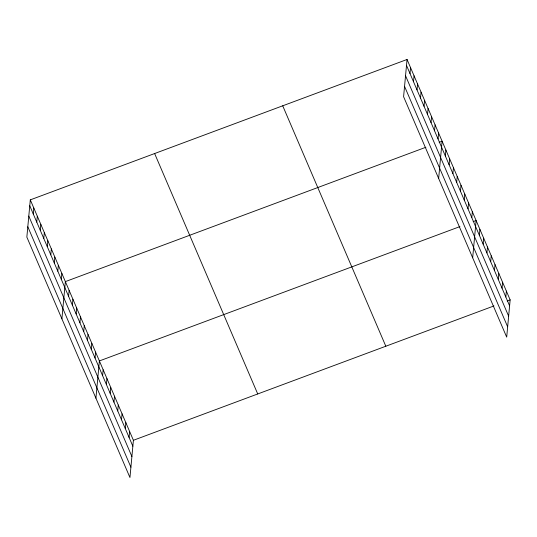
<?xml version="1.0" encoding="UTF-8"?>
<svg xmlns="http://www.w3.org/2000/svg" width="537" height="537" viewBox="0 0 537 537"><rect width="100%" height="100%" fill="white"/><g stroke="black" fill="none" stroke-linecap="round" stroke-linejoin="round"><path stroke-width="0.81" d="M30.307 199.865L26.85 237.106L129.947 477.527L133.404 440.286L30.307 199.865L407.053 59.473L510.15 299.894L506.693 337.135L403.596 96.714L407.053 59.473M33.26 213.954L33.811 208.034M36.764 222.13L37.315 216.21M40.275 230.299L40.819 224.385M43.779 238.475L44.329 232.561M47.283 246.651L47.833 240.737M50.787 254.827L51.337 248.906M54.291 263.002L54.841 257.082M57.801 271.172L58.345 265.258M61.305 279.347L61.856 273.434M61.903 318.85L65.36 281.61L425.922 147.245M68.588 296.337L69.139 290.423M72.367 305.157L72.918 299.237M76.153 313.97L76.697 308.05M79.932 322.784L80.483 316.87M83.712 331.604L84.262 325.684M87.491 340.418L88.041 334.497M91.27 349.231L91.82 343.318M95.056 358.045L95.599 352.131M95.928 398.192L99.379 360.945L459.941 226.587M102.614 375.678L103.164 369.765M106.393 384.492L106.944 378.578M110.172 393.312L110.723 387.392M113.951 402.126L114.502 396.205M117.737 410.939L118.281 405.026M121.516 419.759L122.067 413.839M125.296 428.573L125.846 422.653M129.075 437.387L129.625 431.473M410.006 73.562L410.557 67.642M413.51 81.738L414.061 75.818M417.021 89.914L417.564 83.994M420.525 98.083L421.075 92.169M424.029 106.259L424.579 100.345M427.533 114.435L428.083 108.514M431.036 122.611L431.587 116.69M434.547 130.786L435.091 124.866M438.051 138.955L438.601 133.042M438.648 178.459L442.105 141.218L439.159 142.312M445.334 155.945L445.885 150.031M449.113 164.765L449.664 158.845M452.899 173.579L453.443 167.665M456.678 182.392L457.229 176.478M460.457 191.212L461.008 185.292M464.237 200.026L464.787 194.105M468.016 208.839L468.566 202.926M471.795 217.66L472.345 211.739M472.674 257.8L476.124 220.553L473.184 221.653M479.36 235.287L479.91 229.373M483.139 244.1L483.689 238.186M486.918 252.92L487.468 247M490.697 261.734L491.248 255.82M494.483 270.547L495.027 264.634M498.262 279.368L498.806 273.447M502.041 288.181L502.592 282.261M505.82 296.995L506.371 291.081M133.404 440.286L493.966 305.929M507.21 300.988L510.15 299.894M406.502 65.386L509.6 305.815M405.542 75.724L508.64 316.152M404.556 86.376L507.653 326.798M282.724 105.802L385.821 346.224M154.629 153.535L257.733 393.957M29.757 205.778L132.854 446.207M28.797 216.116L131.894 456.544M27.81 226.768L130.907 467.19"/></g></svg>
